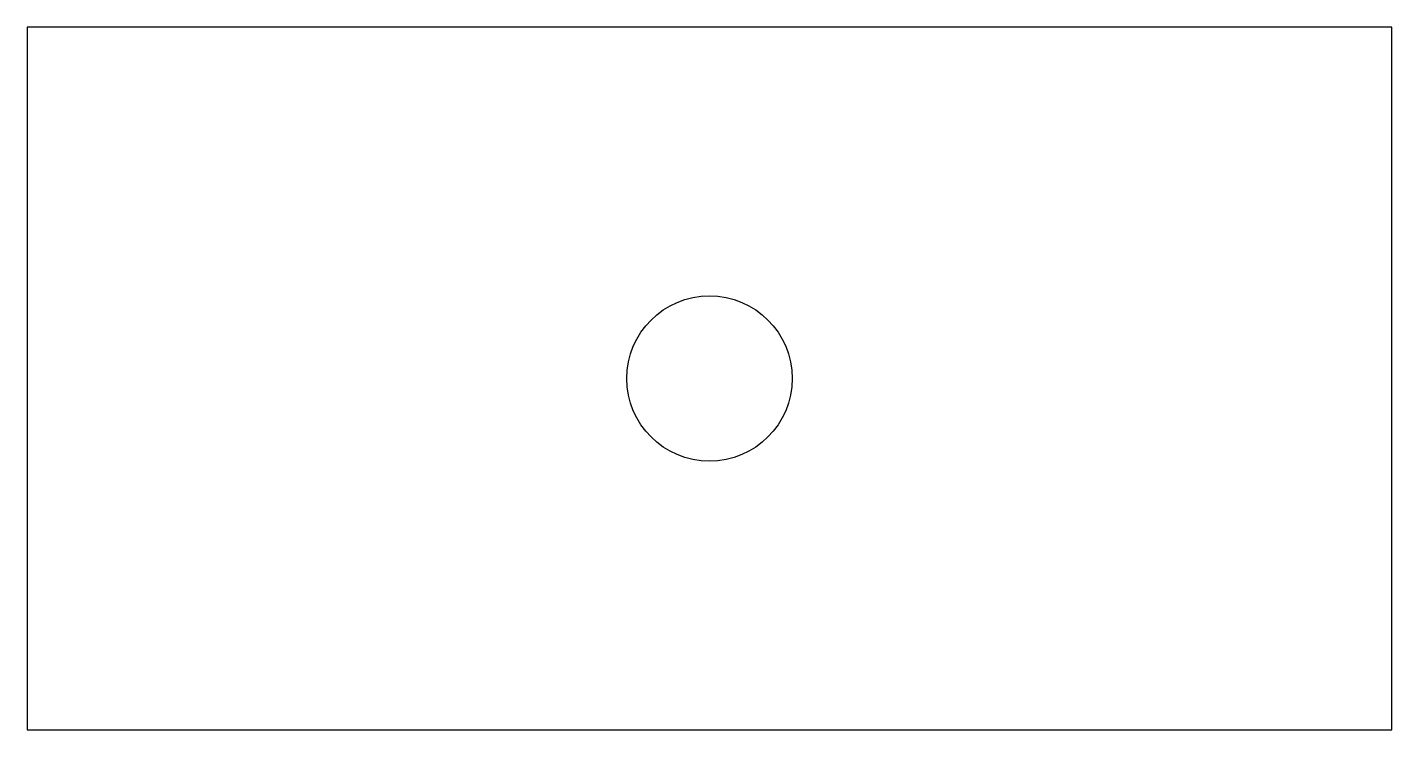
# Model space of a CAD drawing. Header units: millimetres. Extents: x 0 to 330, y 0 to 170.
import ezdxf

# ---------------------------------------------------------------- set-up
doc = ezdxf.new("R2010")
doc.units = ezdxf.units.MM
doc.layers.get('0').update_dxf_attribs({"linetype": 'CONTINUOUS'})

msp = doc.modelspace()

# ---------------------------------------------------------------- linework, layer by layer
msp.add_lwpolyline([(0, 0), (330, 0), (330, 170), (0, 170), (0, 0)])
msp.add_circle((165, 85), 20)

doc.saveas('drawing.dxf')
